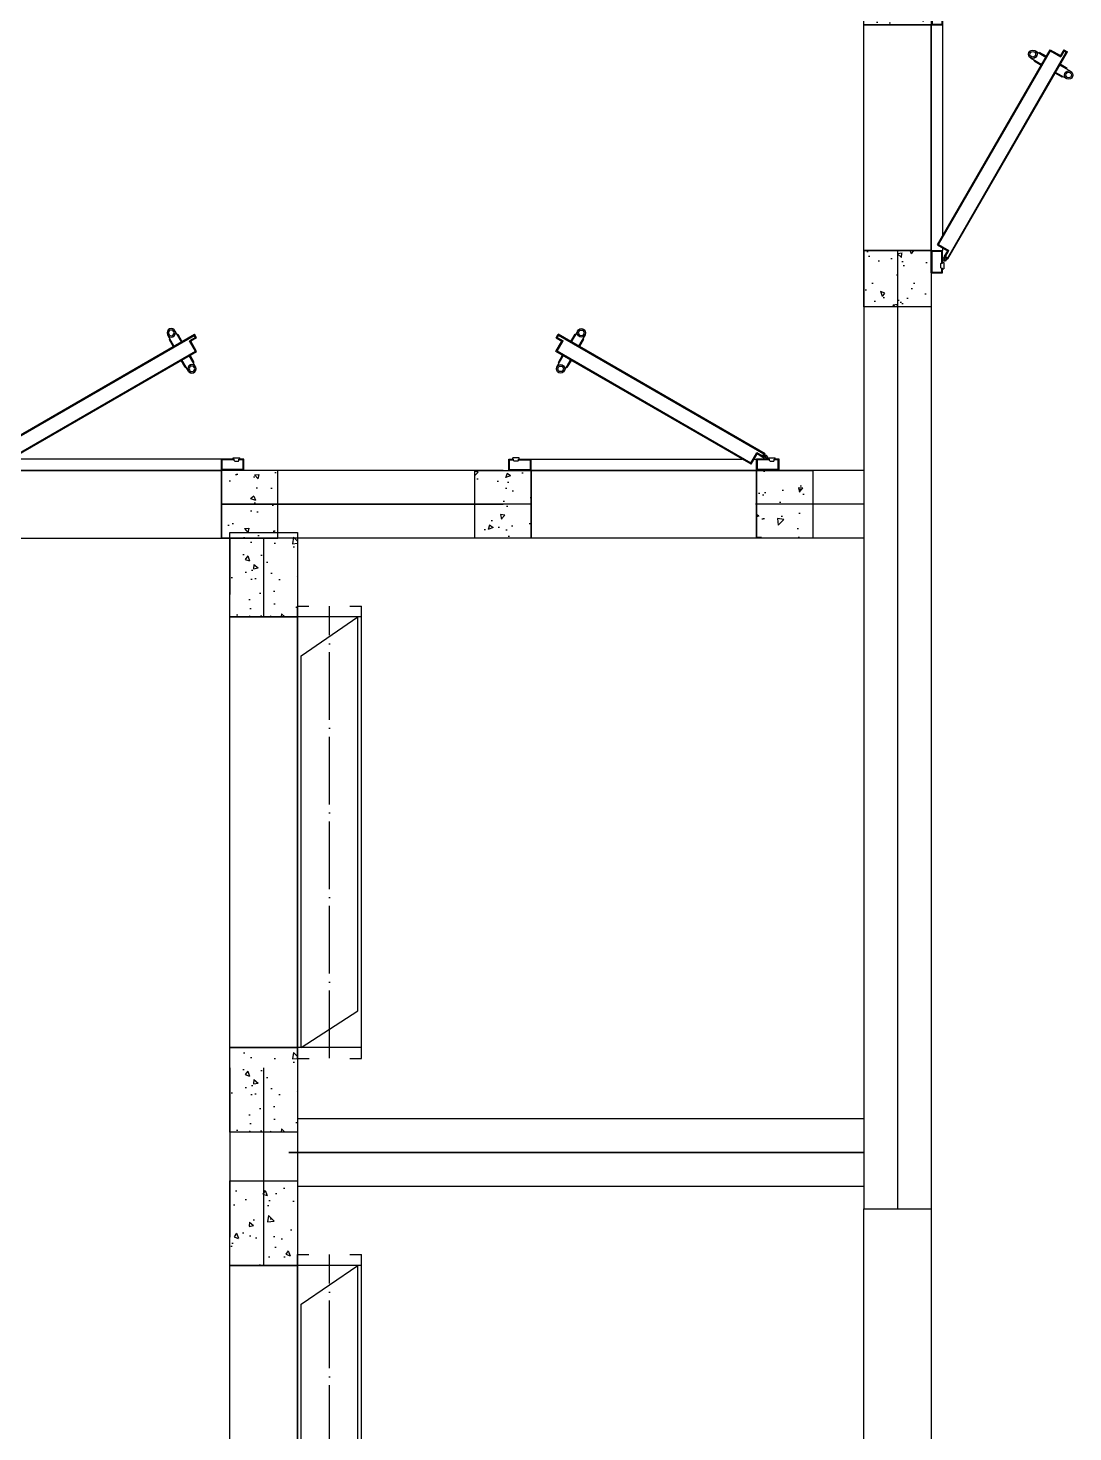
# Model space of a CAD drawing. Header units: inches. Extents: x -26985 to 86262, y -10753 to 149570.
# Drawn here: x -3655 to 54, y 48696 to 53676 of the extents above; entities that cross this region are included whole.
import ezdxf

# ---------------------------------------------------------------- set-up
doc = ezdxf.new("R2010")
doc.units = ezdxf.units.IN
doc.header["$MEASUREMENT"] = 0
doc.linetypes.add('ACAD_ISO04W100', pattern=[30, 24, -3, 0, -3])
doc.layers.add('JYKC', color=4, linetype='Continuous')
doc.layers.add('JYKC-YM', color=4, linetype='Continuous')

# ---------------------------------------------------------------- blocks, each defined once
blk = doc.blocks.new('JYGM-B800-P')
at = {"layer": 'JYKC', "linetype": 'Continuous', "lineweight": -3}
h = blk.add_hatch(dxfattribs=at)
h.set_pattern_fill('AR-CONC', color=8, style=0)
h.set_pattern_definition([(50, (-10138.68, 51.1), (182.1847, -15.939), [19.05, -209.55]), (355, (-10138.68, 51.1), (-35.2428, 191.0566), [15.24, -167.64]), (100.451, (-10123.5, 49.77), (146.9425, 175.1167), [16.19, -178.09]), (46.1842, (-10138.68, 101.9), (271.079, -42.0423), [28.575, -314.325]), (96.6356, (-10116.1, 98.4), (237.404, 247.4256), [24.285, -267.135]), (351.184, (-10138.68, 101.9), (237.4046, 247.425), [22.86, -251.46]), (21, (-10113.28, 89.2), (151.6149, -102.2655), [19.05, -209.55]), (326, (-10113.28, 89.2), (61.802, 184.188), [15.24, -167.64]), (71.4514, (-10100.64, 80.67), (213.4165, 81.9229), [16.19, -178.09]), (37.5, (-10138.68, 51.093), (3.0886, 84.55504), [0, -165.608, 0, -170.18, 0, -168.275]), (7.5, (-10138.68, 51.09), (66.81966, 100.1806), [0, -97.028, 0, -161.798, 0, -64.135]), (327.5, (-10195.32, 51.093), (135.5906, -5.72874), [0, -63.5, 0, -198.12, 0, -262.89]), (317.5, (-10220.72, 51.09), (148.1292, 25.4265), [0, -82.55, 0, -131.572, 0, -186.69])])
h.paths.add_polyline_path([(0, 240), (-200, 240), (-200, 0), (0, 0)])
h.paths.add_polyline_path([(1000, 240), (800, 240), (800, 0), (679, 0), (1000, 0)])
at = {"layer": 'JYKC-YM', "linetype": 'Continuous', "lineweight": -3}
h = blk.add_hatch(dxfattribs=at)
h.set_pattern_fill('AR-CONC', color=8, style=0)
h.set_pattern_definition([(50, (-10138.68, 51.1), (182.1847, -15.939), [19.05, -209.55]), (355, (-10138.68, 51.1), (-35.2428, 191.0566), [15.24, -167.64]), (100.451, (-10123.5, 49.77), (146.9425, 175.1167), [16.19, -178.09]), (46.1842, (-10138.68, 101.9), (271.079, -42.0423), [28.575, -314.325]), (96.6356, (-10116.1, 98.4), (237.404, 247.4256), [24.285, -267.135]), (351.184, (-10138.68, 101.9), (237.4046, 247.425), [22.86, -251.46]), (21, (-10113.28, 89.2), (151.6149, -102.2655), [19.05, -209.55]), (326, (-10113.28, 89.2), (61.802, 184.188), [15.24, -167.64]), (71.4514, (-10100.64, 80.67), (213.4165, 81.9229), [16.19, -178.09]), (37.5, (-10138.68, 51.093), (3.0886, 84.55504), [0, -165.608, 0, -170.18, 0, -168.275]), (7.5, (-10138.68, 51.09), (66.81966, 100.1806), [0, -97.028, 0, -161.798, 0, -64.135]), (327.5, (-10195.32, 51.093), (135.5906, -5.72874), [0, -63.5, 0, -198.12, 0, -262.89]), (317.5, (-10220.72, 51.09), (148.1292, 25.4265), [0, -82.55, 0, -131.572, 0, -186.69])])
h.paths.add_polyline_path([(0, 240), (-200, 240), (-200, 0), (0, 0)])
h.paths.add_polyline_path([(1000, 240), (800, 240), (800, 0), (679, 0), (1000, 0)])
at = {"layer": 'JYKC', "color": 132, "linetype": 'Continuous'}
for p, q in [((0, 0), (0, 240)), ((800, 0), (800, 240))]:
    blk.add_line(p, q, dxfattribs=at)
at = {"layer": 'JYKC', "color": 7, "linetype": 'Continuous', "lineweight": -3}
for p, q in [((0, 240), (800, 240)), ((0, 0), (800, 0))]:
    blk.add_line(p, q, dxfattribs=at)
at = {"layer": 'JYKC', "color": 136, "linetype": 'Continuous', "lineweight": -3}
for p, q in [((-80, 0), (0, 0)), ((-80, 0), (-80, -40)), ((0, 0), (0, -40)), ((880, 0), (800, 0)), ((800, 0), (800, -40)), ((880, 0), (880, -40)), ((-80, -40), (-62.5, -40)), ((-77, -3), (-3, -3)), ((-77, -3), (-77, -37)), ((-77, -37), (-62.5, -37)), ((-45.5, -37), (-3, -37)), ((-45.5, -40), (0, -40)), ((-3, -3), (-3, -37)), ((20.5, -25.9), (-0.5, -62.3)), ((20.5, -25.9), (708.1, -422.9)), ((845.5, -40), (800, -40)), ((877, -3), (803, -3)), ((803, -3), (803, -37)), ((845.5, -37), (803, -37)), ((877, -37), (862.5, -37)), ((880, -40), (862.5, -40)), ((877, -3), (877, -37)), ((-21.3, -50.3), (-25.8, -58.1)), ((-25.8, -58.1), (703.4, -479.1)), ((-21.3, -50.3), (-0.5, -62.3)), ((672.1, -365.3), (657.6, -390.4)), ((683.4, -351.8), (660.2, -391.9)), ((672.1, -365.3), (674.7, -366.8)), ((708.8, -367.8), (686.2, -406.9)), ((703.3, -383.3), (688.8, -408.4)), ((700.7, -381.8), (703.3, -383.3)), ((608.6, -481.3), (631.7, -441.2)), ((614.7, -464.8), (629.1, -439.7)), ((708.1, -422.9), (687.1, -459.3)), ((614.7, -464.8), (617.3, -466.3)), ((635.2, -495.3), (657.7, -456.2)), ((643.2, -481.3), (645.8, -482.8)), ((645.8, -482.8), (660.3, -457.7)), ((707.9, -471.3), (687.1, -459.3)), ((707.9, -471.3), (703.4, -479.1))]:
    blk.add_line(p, q, dxfattribs=at)
at = {"layer": 'JYKC', "color": 132, "linetype": 'Continuous', "lineweight": -3}
for p, q in [((0, 0), (800, 0)), ((-22.4, -46.2), (-29.9, -59.2)), ((-22.4, -46.2), (-1.6, -58.2)), ((19.4, -21.9), (-1.6, -58.2)), ((8.9, -40), (0, -40)), ((19.4, -21.9), (712.2, -421.9)), ((800, -40), (50.8, -40)), ((-29.9, -59.2), (704.5, -483.2)), ((712.2, -421.9), (691.2, -458.2)), ((712, -470.2), (691.2, -458.2)), ((712, -470.2), (704.5, -483.2))]:
    blk.add_line(p, q, dxfattribs=at)
at = {"layer": 'JYKC', "color": 136}
for p, q in [((-65.5, -40), (-65.5, -44.3)), ((-42.5, -44.3), (-65.5, -44.3)), ((-60.5, -32.9), (-62.5, -34.9)), ((-62.5, -34.9), (-62.5, -40)), ((-47.5, -32.9), (-60.5, -32.9)), ((-45.5, -34.9), (-47.5, -32.9)), ((-45.5, -34.9), (-45.5, -40)), ((-42.5, -40), (-42.5, -44.3)), ((842.5, -40), (842.5, -44.3)), ((842.5, -44.3), (865.5, -44.3)), ((845.5, -34.9), (847.5, -32.9)), ((845.5, -34.9), (845.5, -40)), ((847.5, -32.9), (860.5, -32.9)), ((860.5, -32.9), (862.5, -34.9)), ((862.5, -34.9), (862.5, -40)), ((865.5, -40), (865.5, -44.3))]:
    blk.add_line(p, q, dxfattribs=at)
at = {"layer": 'JYKC', "color": 7, "linetype": 'Continuous', "lineweight": -3}
for points in [[(-200, 240), (0, 240), (0, 0), (-200, 0)], [(800, 240), (1000, 240), (1000, 0), (800, 0)]]:
    blk.add_lwpolyline(points, close=True, dxfattribs=at)
at = {"layer": 'JYKC', "color": 136, "linetype": 'Continuous', "lineweight": -3}
for centre, radius in [((-31.1, -47.1), 7.09), ((-31.1, -47.1), 2.8), ((695.8, -360.3), 15), ((695.8, -360.3), 10), ((622.2, -487.8), 15), ((622.2, -487.8), 10)]:
    blk.add_circle(centre, radius, dxfattribs=at)
at = {"layer": 'JYKC-YM', "color": 7, "linetype": 'Continuous', "lineweight": -3}
for p, q in [((0, 240), (800, 240)), ((0, 0), (800, 0))]:
    blk.add_line(p, q, dxfattribs=at)
for points in [[(-200, 240), (0, 240), (0, 0), (-200, 0)], [(800, 240), (1000, 240), (1000, 0), (800, 0)]]:
    blk.add_lwpolyline(points, close=True, dxfattribs=at)
at = {"layer": 'JYKC-YM', "color": 6, "linetype": 'Continuous'}
blk.add_lwpolyline([(0, 240), (800, 240), (800, 0), (0, 0)], close=True, dxfattribs=at)
blk = doc.blocks.new('JYCL-B1528-P')
at = {"layer": 'JYKC-YM', "linetype": 'Continuous', "lineweight": -3}
h = blk.add_hatch(dxfattribs=at)
h.set_pattern_fill('AR-CONC', color=8, style=0)
h.set_pattern_definition([(50, (-17511.29, -9797.82), (182.1847, -15.9391), [19.05, -209.55]), (355, (-17511.29, -9797.82), (-35.2428, 191.0566), [15.24, -167.64]), (100.451, (-17496.1, -9799.15), (146.9425, 175.1167), [16.19, -178.09]), (46.1842, (-17511.29, -9747.02), (271.079, -42.0423), [28.575, -314.325]), (96.6356, (-17488.7, -9750.52), (237.4042, 247.4256), [24.285, -267.135]), (351.184, (-17511.29, -9747.02), (237.4046, 247.425), [22.86, -251.46]), (21, (-17485.89, -9759.72), (151.6149, -102.2655), [19.05, -209.55]), (326, (-17485.89, -9759.72), (61.802, 184.188), [15.24, -167.64]), (71.4514, (-17473.25, -9768.24), (213.4165, 81.9229), [16.19, -178.09]), (37.5, (-17511.285, -9797.82), (3.0886, 84.55504), [0, -165.608, 0, -170.18, 0, -168.275]), (7.5, (-17511.285, -9797.82), (66.81966, 100.18057), [0, -97.028, 0, -161.798, 0, -64.135]), (327.5, (-17567.93, -9797.82), (135.5906, -5.72874), [0, -63.5, 0, -198.12, 0, -262.89]), (317.5, (-17593.33, -9797.82), (148.1292, 25.4265), [0, -82.55, 0, -131.572, 0, -186.69])])
h.paths.add_polyline_path([(0, 0), (-300, 0), (-300, -240), (0, -240)])
h = blk.add_hatch(dxfattribs=at)
h.set_pattern_fill('AR-CONC', color=8, style=0)
h.set_pattern_definition([(50, (-15683.29, -9797.82), (182.1847, -15.9391), [19.05, -209.55]), (355, (-15683.29, -9797.82), (-35.2428, 191.0566), [15.24, -167.64]), (100.451, (-15668.1, -9799.15), (146.9425, 175.1167), [16.19, -178.09]), (46.1842, (-15683.29, -9747.02), (271.079, -42.0423), [28.575, -314.325]), (96.6356, (-15660.7, -9750.52), (237.4042, 247.4256), [24.285, -267.135]), (351.184, (-15683.29, -9747.02), (237.4046, 247.425), [22.86, -251.46]), (21, (-15657.89, -9759.72), (151.6149, -102.2655), [19.05, -209.55]), (326, (-15657.89, -9759.72), (61.802, 184.188), [15.24, -167.64]), (71.4514, (-15645.25, -9768.24), (213.4165, 81.9229), [16.19, -178.09]), (37.5, (-15683.285, -9797.82), (3.0886, 84.55504), [0, -165.608, 0, -170.18, 0, -168.275]), (7.5, (-15683.285, -9797.82), (66.81966, 100.18057), [0, -97.028, 0, -161.798, 0, -64.135]), (327.5, (-15739.93, -9797.82), (135.5906, -5.72874), [0, -63.5, 0, -198.12, 0, -262.89]), (317.5, (-15765.33, -9797.82), (148.1292, 25.4265), [0, -82.55, 0, -131.572, 0, -186.69])])
h.paths.add_polyline_path([(1828, 0), (1528, 0), (1528, -240), (1828, -240)])
at = {"layer": 'JYKC', "color": 132}
for p, q in [((1566, 228), (-38, 228)), ((-38, 186.5), (-38, 228)), ((0, 228), (0, 0)), ((1528, 228), (1528, 0)), ((1566, 186.5), (1566, 228)), ((-38, 0), (-38, 40)), ((1566, 0), (-38, 0)), ((137.4, 13.4), (137.4, 13.4)), ((1566, 0), (1566, 41.5))]:
    blk.add_line(p, q, dxfattribs=at)
at = {"layer": 'JYKC', "color": 136}
for p, q in [((1397.8, 214.6), (0, 214.6)), ((137.4, 13.4), (0, 214.6)), ((1528, 13.4), (1397.8, 214.6)), ((1528, 13.4), (137.4, 13.4))]:
    blk.add_line(p, q, dxfattribs=at)
at = {"layer": 'JYKC', "color": 50, "linetype": 'ACAD_ISO04W100', "ltscale": 10}
blk.add_line((1565.4, 114), (-38, 114), dxfattribs=at)
at = {"layer": 'JYKC', "color": 132, "linetype": 'Continuous', "lineweight": -3}
for p, q in [((0, 0), (0, -240)), ((1528, 0), (1528, -240))]:
    blk.add_line(p, q, dxfattribs=at)
at = {"layer": 'JYKC-YM', "color": 7, "linetype": 'Continuous', "lineweight": -3}
for points in [[(-300, 0), (0, 0), (0, -240), (-300, -240)], [(1528, 0), (1828, 0), (1828, -240), (1528, -240)]]:
    blk.add_lwpolyline(points, close=True, dxfattribs=at)
at = {"layer": 'JYKC-YM', "color": 6, "linetype": 'Continuous', "lineweight": -3}
blk.add_lwpolyline([(0, 0), (1528, 0), (1528, -240), (0, -240)], close=True, dxfattribs=at)
blk = doc.blocks.new('2135136')
at = {"layer": 'JYKC', "color": 0}
for p, q in [((42788.1, 194.2), (46188.4, 194.2)), ((42788.1, -45.8), (46188.4, -45.8))]:
    blk.add_line(p, q, dxfattribs=at)
at = {"layer": 'JYKC', "color": 1}
for p, q in [((42788.1, 74.2), (46188.4, 74.2)), ((45988.6, -2085.8), (45988.6, -45.8)), ((43688.4, -2325.8), (43688.4, -1325.8)), ((43808.4, -2175.8), (44088.4, -2175.8)), ((45688.4, -2175.8), (46388.7, -2175.8))]:
    blk.add_line(p, q, dxfattribs=at)
at = {"layer": 'JYKC', "color": 7, "linetype": 'Continuous', "lineweight": -3}
for p, q in [((43568.4, -45.8), (43568.4, -525.8)), ((43808.4, -45.8), (43808.4, -525.8)), ((45868.6, -45.8), (45868.6, -2055.8)), ((46108.6, -45.8), (46108.6, -2055.8)), ((43568.4, -1325.8), (43568.4, -2325.8)), ((43808.4, -1325.8), (43808.4, -2325.8)), ((43808.4, -2055.8), (44008.4, -2055.8)), ((45688.4, -2055.8), (46288.7, -2055.8)), ((43808.4, -2295.8), (44008.4, -2295.8)), ((45688.4, -2295.8), (46288.7, -2295.8))]:
    blk.add_line(p, q, dxfattribs=at)
at = {"layer": 'JYKC', "color": 1, "linetype": 'Continuous', "lineweight": -3}
for p, q in [((43688.4, -45.8), (43688.4, -430)), ((45988.6, -45.8), (45988.6, -2085.8)), ((43688.4, -1225.8), (43688.4, -2325.8))]:
    blk.add_line(p, q, dxfattribs=at)
at = {"layer": 'JYKC', "color": 6, "linetype": 'Continuous', "lineweight": -3}
blk.add_lwpolyline([(46188.4, 194.2), (48188.4, 194.2), (48188.4, -45.8), (46188.4, -45.8)], close=True, dxfattribs=at)
at = {"layer": 'JYKC', "color": 7}
for p, rotation in [((42788.1, 194.2), 180.0000000000433), ((43568.4, -425.8), 270)]:
    blk.add_blockref('JYGM-B800-P', p, dxfattribs=dict(at, rotation=rotation))
at = {"layer": 'JYKC', "color": 5, "linetype": 'Continuous', "lineweight": -3}
for p in [(44088.4, -2055.8), (46388.7, -2055.8)]:
    blk.add_blockref('JYCL-B1528-P', p, dxfattribs=at)
at = {"layer": 'JYKC', "color": 7, "xscale": -1, "rotation": 270}
blk.add_blockref('JYGM-B800-P', (43568.4, -3125.8), dxfattribs=at)

msp = doc.modelspace()

# ---------------------------------------------------------------- block references
at = {"layer": 'JYKC', "color": 0, "linetype": 'Continuous', "lineweight": -3, "rotation": 270}
msp.add_blockref('2135136', (-642.7, 95675.3), dxfattribs=at)

doc.saveas('drawing.dxf')
